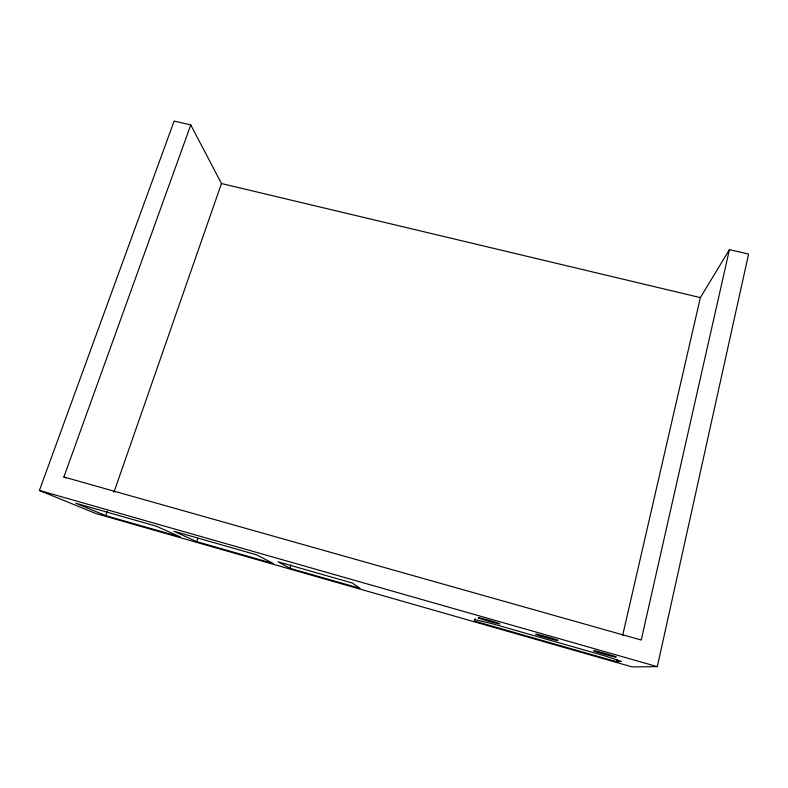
<?xml version="1.0" encoding="UTF-8"?>
<svg xmlns="http://www.w3.org/2000/svg" width="788" height="788" viewBox="0 0 788 788"><rect width="100%" height="100%" fill="white"/><g stroke="black" fill="none" stroke-linecap="round" stroke-linejoin="round"><path stroke-width="1.18" d="M113.905 492.333L221.467 183.525L190.775 124.928L174.128 121.076L39.4 490.461L95.831 513.52L632.124 666.924L657.31 666.638L748.6 254.061L729.432 249.629L700.365 297.608L622.697 635.197M729.432 249.629L641.225 640.033L63.867 476.996L190.775 124.928M616.6 661.713L621.437 661.467L604.967 655.911L492.776 623.869L474.406 619.457L474.445 621.062L616.6 661.713L617.122 659.448M474.445 621.062L475.065 618.708M289.984 568.315L277.928 561.795L352.413 583.061L359.988 588.331L289.984 568.315L291.018 564.907M196.773 541.661L173.852 531.22L256.563 554.831L273.367 563.568L196.773 541.661L197.867 538.312M105.779 515.648L75.776 503.227L156.359 526.226L180.55 537.022L105.779 515.648L107.296 511.284M221.467 183.525L700.365 297.608M39.4 490.461L657.31 666.638M63.867 476.996L66.015 478.001M540.627 636.005A11.465 0.502 15.8 0 0 557.943 640.506A11.465 0.502 15.8 0 0 542.292 635.561A11.465 0.502 15.8 0 0 540.627 636.005M598.358 652.484A11.682 0.502 15.7 0 0 616.344 657.162A11.682 0.502 15.7 0 0 600.86 652.277A11.682 0.502 15.7 0 0 598.358 652.484M483.172 619.595A11.288 0.502 15.9 0 0 499.878 623.938A11.288 0.502 15.9 0 0 484.068 618.944A11.288 0.502 15.9 0 0 483.172 619.595"/></g></svg>
